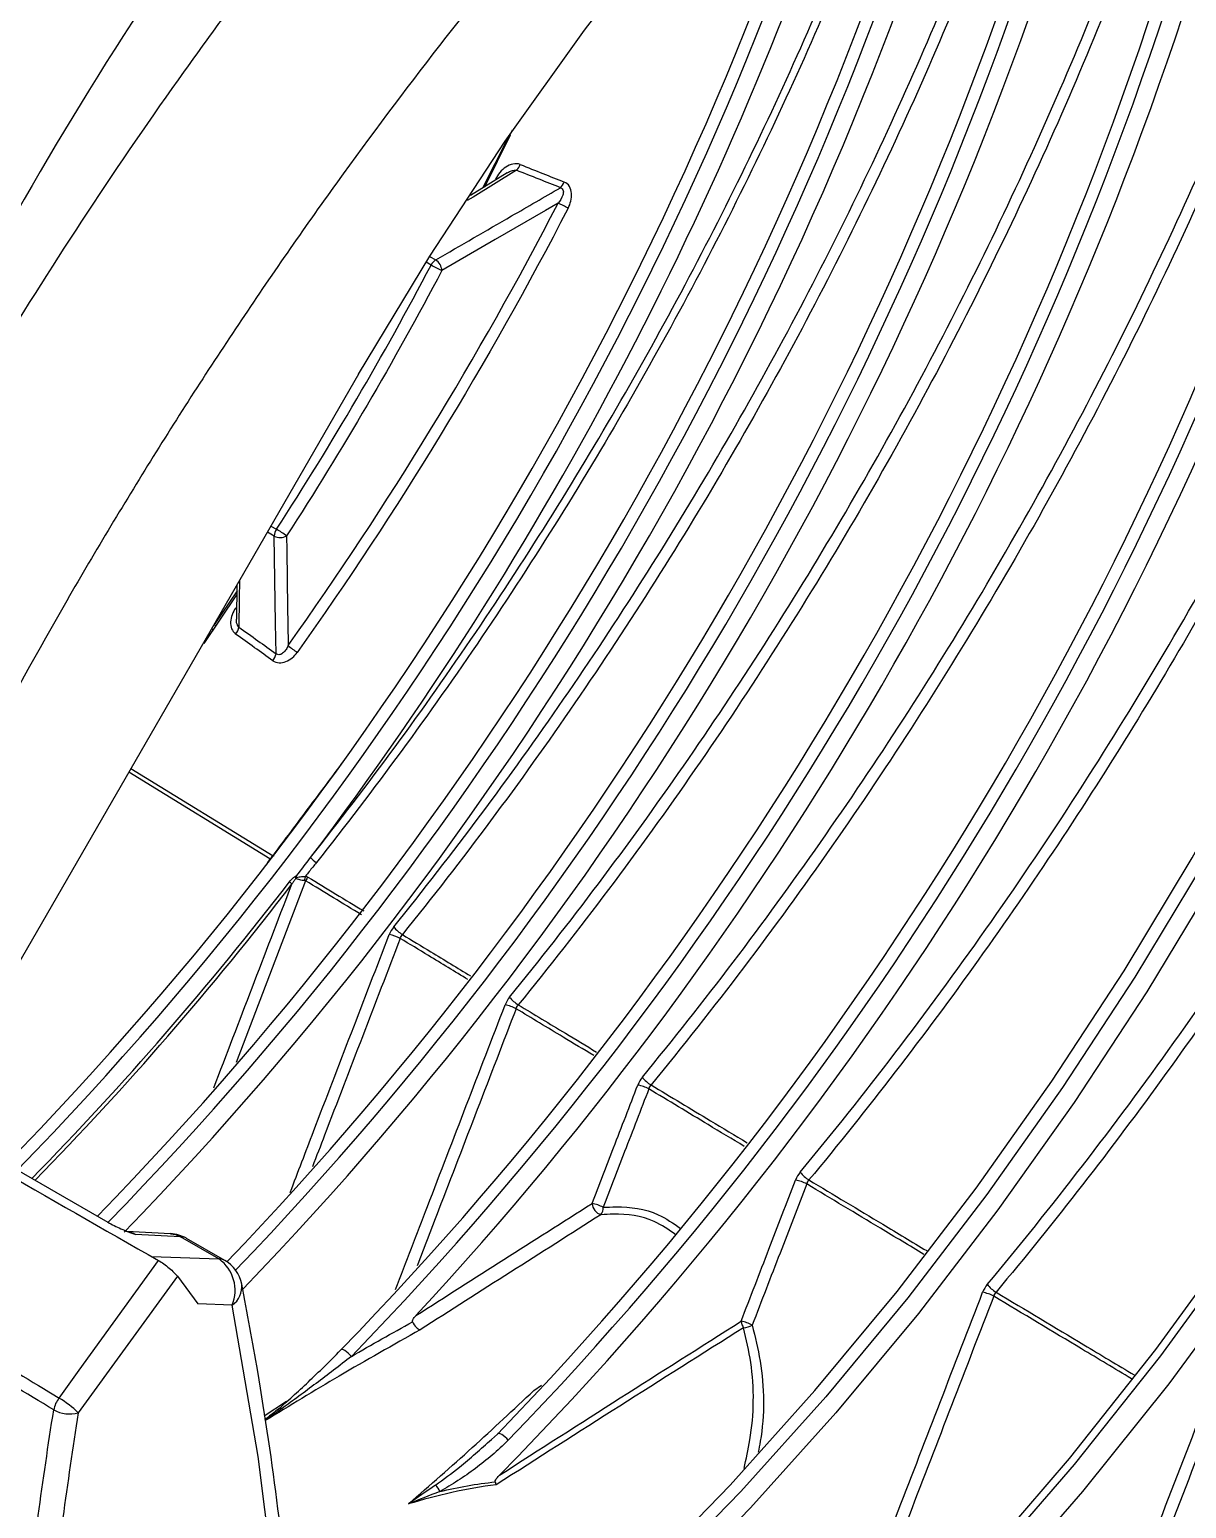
# Model space of a CAD drawing. Extents: x 9.3 to 87.2, y 0.6 to 68.8.
# Drawn here: x 15.774 to 17.757, y 50.38 to 52.916 of the extents above; entities that cross this region are included whole.
import ezdxf

# ---------------------------------------------------------------- set-up
doc = ezdxf.new("R2010")
doc.units = 0
doc.header["$MEASUREMENT"] = 0
doc.layers.add('OBJECT', color=7, linetype='CONTINUOUS')

msp = doc.modelspace()

# ---------------------------------------------------------------- linework, layer by layer
at = {"layer": 'OBJECT'}
for p, q in [((16.5539, 52.6462), (16.6017, 52.7436)), ((16.554, 52.6463), (16.5979, 52.735)), ((16.5922, 52.7272), (16.5503, 52.644)), ((16.5722, 52.6591), (16.5737, 52.6583)), ((16.4621, 52.512), (16.4534, 52.5171)), ((16.4594, 52.5267), (16.4699, 52.5207)), ((16.3378, 52.325), (15.6043, 51.0545)), ((16.1933, 52.0474), (16.1815, 52.0542)), ((16.1874, 52.0645), (16.1971, 52.059)), ((16.0729, 51.8633), (16.1289, 51.9467)), ((16.1299, 51.9532), (16.0904, 51.8954)), ((16.1292, 51.9636), (16.1283, 51.9048)), ((16.1287, 51.9233), (16.1271, 51.9242)), ((16.0887, 51.8868), (16.0858, 51.8885)), ((16.0904, 51.8954), (16.0934, 51.8937)), ((16.1858, 51.4938), (15.9438, 51.6425)), ((15.9474, 51.6488), (16.1911, 51.4993)), ((16.247, 51.4564), (16.1277, 51.145)), ((15.4841, 51.1158), (15.9082, 50.871)), ((16.0154, 50.8514), (15.9403, 50.8549)), ((16.0325, 50.8462), (15.9555, 50.8498)), ((16.0985, 50.8081), (16.0325, 50.8462)), ((16.1086, 50.8053), (16.0426, 50.8434)), ((15.9826, 50.8124), (16.0985, 50.8081)), ((16.0272, 50.7783), (15.8572, 50.5444)), ((16.0272, 50.7783), (16.0624, 50.731)), ((16.1211, 50.7289), (16.0624, 50.731)), ((16.6381, 50.5827), (16.6513, 50.5915)), ((16.2144, 50.5638), (16.1762, 50.5383)), ((16.177, 50.5327), (16.1935, 50.5452)), ((16.5654, 50.4988), (16.5757, 50.5078))]:
    msp.add_line(p, q, dxfattribs=at)
at = {"layer": 'OBJECT', "flags": 128}
for points in [[(16.3378, 52.325), (16.4597, 52.5273), (16.5889, 52.7242), (16.7247, 52.9149), (16.8665, 53.0987), (17.0138, 53.2746), (17.166, 53.4421), (17.3223, 53.6003), (17.4822, 53.7485), (17.6448, 53.8863), (17.8096, 54.0128), (17.9759, 54.1277), (17.9956, 54.1405)], [(16.2466, 49.78), (16.3598, 49.8623), (16.5174, 49.9871), (16.6728, 50.122), (16.8255, 50.2666), (16.9747, 50.4202), (17.12, 50.5823), (17.2607, 50.7523), (17.3962, 50.9293), (17.5261, 51.1128), (17.6498, 51.302), (17.7667, 51.496), (17.8765, 51.6943), (17.9787, 51.8959), (18.0729, 52.1), (18.1587, 52.3059), (18.2357, 52.5127), (18.3037, 52.7196)], [(18.3221, 52.709), (18.2541, 52.5021), (18.1771, 52.2953), (18.0913, 52.0894), (17.9971, 51.8853), (17.8949, 51.6837), (17.7851, 51.4854), (17.6681, 51.2913), (17.5445, 51.1022), (17.4146, 50.9187), (17.2791, 50.7417), (17.1384, 50.5717), (16.9931, 50.4096), (16.8439, 50.256), (16.6912, 50.1114), (16.5358, 49.9765), (16.3782, 49.8517), (16.2474, 49.7572)], [(18.349, 52.6898), (18.2801, 52.4819), (18.2021, 52.2742), (18.1155, 52.0674), (18.0204, 51.8624), (17.9173, 51.66), (17.8067, 51.461), (17.6889, 51.2662), (17.5644, 51.0764), (17.4337, 50.8923), (17.2973, 50.7146), (17.1558, 50.5441), (17.0097, 50.3815), (16.8597, 50.2273), (16.7063, 50.0822), (16.5501, 49.9468), (16.3917, 49.8216), (16.2487, 49.7186)], [(16.6084, 52.6744), (16.5339, 52.6285), (16.524, 52.6224)], [(16.5926, 52.6701), (16.5565, 52.6478), (16.5295, 52.6312)], [(16.6798, 52.6179), (16.6583, 52.6055), (16.5721, 52.5556), (16.4805, 52.5025)], [(16.1963, 51.8456), (16.1955, 51.8982), (16.1933, 52.0474)], [(16.2143, 52.0475), (16.2147, 52.0228), (16.2162, 51.924), (16.2166, 51.8983), (16.2171, 51.8598)], [(16.1338, 51.9716), (16.1333, 51.9397), (16.1326, 51.8913)], [(16.1858, 51.4938), (16.1867, 51.4929), (16.1871, 51.4924)], [(16.1911, 51.4993), (16.1918, 51.4989), (16.192, 51.4988)], [(17.9878, 51.0362), (17.8534, 50.8356), (17.712, 50.6419), (17.5644, 50.4558), (17.4113, 50.2784), (17.2532, 50.1103), (17.091, 49.9524), (16.9254, 49.8054), (16.7572, 49.6699), (16.5871, 49.5466), (16.4159, 49.4361)], [(16.4975, 49.5006), (16.5766, 49.5533), (16.7472, 49.677), (16.9159, 49.8129), (17.0819, 49.9605), (17.2445, 50.119), (17.4029, 50.2877), (17.5564, 50.4659), (17.7043, 50.6526), (17.8459, 50.8471), (17.9805, 51.0484)], [(18.0032, 50.9857), (17.8682, 50.7864), (17.7265, 50.594), (17.5787, 50.4093), (17.4254, 50.233), (17.2674, 50.0661), (17.1054, 49.9092), (16.94, 49.7631), (16.7721, 49.6284), (16.6024, 49.5057), (16.4316, 49.3956)], [(16.0154, 50.8514), (16.024, 50.8499), (16.0325, 50.8462)], [(15.8243, 50.5696), (15.859, 50.6177), (15.9948, 50.8054)], [(16.1211, 48.1371), (16.1657, 48.4482), (16.1993, 48.7549), (16.2217, 49.0566), (16.2329, 49.3527), (16.2329, 49.6426), (16.2217, 49.9257), (16.1993, 50.2015), (16.1657, 50.4694), (16.1211, 50.7289)], [(16.3254, 50.641), (16.3229, 50.6439), (16.3201, 50.6466), (16.3172, 50.6491), (16.3143, 50.651), (16.3117, 50.6522), (16.3095, 50.6528), (16.3079, 50.6526), (16.307, 50.6516)], [(16.5941, 50.4972), (16.5916, 50.5001), (16.5888, 50.5028), (16.5858, 50.5052), (16.583, 50.5071), (16.5804, 50.5084), (16.5782, 50.5089), (16.5766, 50.5087), (16.5757, 50.5078)]]:
    msp.add_lwpolyline(points, dxfattribs=at)
at = {"layer": 'OBJECT'}
for centre, radius, start, end in [((11.4323, 55.1586), 6.0035, 315.71857, 342.73484), ((11.4519, 55.1471), 6.0021, 315.77277, 342.73903), ((11.3816, 55.1833), 6.1114, 322.89113, 342.51371), ((11.5871, 55.0692), 6.0044, 315.77812, 342.73369), ((11.6076, 55.0573), 6.0019, 315.76491, 342.73919), ((11.589, 55.068), 6.0543, 315.89179, 342.59661), ((21.2219, 49.5065), 6.2854, 143.77257, 159.72935), ((11.7722, 54.9617), 6.0107, 316.22274, 342.72533), ((11.7931, 54.9497), 6.0079, 316.16754, 342.73096), ((11.7774, 54.959), 6.057, 316.07308, 342.59288), ((11.9903, 54.8363), 6.0121, 315.8893, 342.71748), ((12.0087, 54.8257), 6.0121, 315.8893, 342.71748), ((11.9726, 54.845), 6.0838, 317.19538, 342.54767), ((12.2504, 54.6861), 6.0139, 315.99072, 342.71491), ((12.2687, 54.6755), 6.0139, 315.99072, 342.71491), ((12.2648, 54.6785), 6.0499, 315.49189, 342.6007), ((16.5911, 52.6928), 0.0252, 313.3552, 340.3862), ((16.6665, 52.6628), 0.0251, 313.1615, 340.2461), ((16.6049, 52.447), 0.1866, 60.491, 66.3389), ((16.4819, 52.502), 0.0222, 122.8575, 153.2749), ((16.5742, 52.7068), 0.2247, 240.076, 245.3598), ((16.4568, 52.5009), 0.0238, 4.0609, 56.5399), ((16.2154, 52.0466), 0.0222, 145.9112, 177.7821), ((16.1145, 51.9157), 0.1654, 52.8581, 60.0408), ((16.2037, 52.0684), 0.0235, 243.6747, 297.0416), ((16.1084, 51.8953), 0.0245, 319.5314, 350.6025), ((16.1721, 51.8495), 0.0245, 319.4993, 350.7824), ((16.2793, 51.9262), 0.091, 226.8987, 239.2039), ((11.4946, 55.0927), 5.9666, 322.5521, 322.93041), ((16.2862, 51.5221), 0.0403, 220.0321, 238.7987), ((11.7672, 54.8747), 5.6141, 315.5936, 322.4697), ((11.7617, 54.8779), 5.6263, 315.6251, 322.4694), ((16.1929, 51.4249), 0.0398, 39.9237, 48.3643), ((16.2792, 51.4521), 0.0347, 159.3755, 172.0636), ((16.2735, 51.4447), 0.0289, 141.374, 156.2634), ((16.3795, 51.3023), 0.0628, 61.7536, 80.0152), ((16.4427, 51.4134), 0.0575, 218.9718, 238.7739), ((16.578, 51.1817), 0.0629, 61.7057, 79.9732), ((16.6407, 51.2919), 0.0563, 218.476, 238.7891), ((16.8676, 51.1535), 0.0551, 217.9818, 238.8128), ((16.8053, 51.0441), 0.0631, 61.6486, 79.9322), ((17.0758, 50.881), 0.0632, 61.5788, 79.8844), ((17.1377, 50.9897), 0.054, 217.4857, 238.8537), ((16.7602, 50.905), 0.0223, 184.815, 251.2567), ((16.727, 50.8409), 0.0633, 61.7241, 79.9558), ((16.7397, 50.895), 0.0173, 320.3803, 5.4251), ((16.0126, 50.7915), 0.06, 60.0027, 87.3671), ((16.032, 50.8248), 0.0215, 60.4046, 88.6162), ((16.0596, 50.7542), 0.0665, 337.5875, 54.1241), ((16.098, 50.7867), 0.0215, 60.4046, 88.6162), ((16.0786, 50.7534), 0.06, 11.1288, 60.0027), ((16.0993, 50.7606), 0.0385, 304.4832, 6.5008), ((17.4577, 50.7964), 0.0529, 217.0138, 238.9097), ((17.3962, 50.6885), 0.0634, 61.5034, 79.8307), ((17.0168, 50.7038), 0.0235, 186.355, 215.6731), ((16.9823, 50.6387), 0.0635, 61.6706, 79.9119), ((16.9888, 50.7456), 0.0562, 279.1032, 294.8528), ((15.8632, 50.5401), 0.0489, 142.8691, 169.101), ((15.7422, 50.4283), 0.1634, 45.2581, 59.869), ((15.8424, 50.5991), 0.0567, 241.3148, 285.1427), ((16.2037, 50.5446), 0.00709, 70.1051, 127.925), ((16.4482, 50.3981), 0.031, 21.3591, 46.0468)]:
    msp.add_arc(centre, radius, start, end, dxfattribs=at)
msp.add_ellipse((15.966, 50.7936), major_axis=(-0.0348, 0.0592), ratio=0.454263, start_param=5.610554, end_param=5.974824, dxfattribs=at)
for points, knots in [([(15.9119, 54.446), (15.8392, 54.3734), (15.7678, 54.2981), (15.6279, 54.1423), (15.5593, 54.0616), (15.425, 53.8953), (15.3597, 53.81), (15.2645, 53.679), (15.2333, 53.6349), (15.1717, 53.5455), (15.1413, 53.5002), (15.0519, 53.3632), (14.9945, 53.2705), (14.9119, 53.1292), (14.8849, 53.0818), (14.8321, 52.9862), (14.8062, 52.938), (14.7306, 52.7927), (14.6828, 52.6952), (14.6151, 52.5477), (14.5932, 52.4984), (14.5613, 52.4241), (14.5508, 52.3993), (14.5303, 52.3496), (14.5201, 52.3247), (14.51, 52.2998)], [0, 0, 0, 0, 0.125, 0.125, 0.25, 0.25, 0.375, 0.375, 0.4375, 0.4375, 0.5, 0.5, 0.625, 0.625, 0.6875, 0.6875, 0.75, 0.75, 0.875, 0.875, 0.9375, 0.9375, 0.96875, 0.96875, 1, 1, 1, 1]), ([(16.0079, 53.4971), (15.9473, 53.4242), (15.8879, 53.3497), (15.7715, 53.1977), (15.7145, 53.1201), (15.603, 52.9625), (15.5484, 52.8823), (15.4418, 52.7197), (15.3898, 52.6375), (15.2885, 52.4712), (15.2392, 52.3872), (15.1431, 52.2173), (15.0964, 52.1314), (14.9612, 51.8726), (14.8772, 51.698), (14.7997, 51.5213)], [0, 0, 0, 0, 0.125, 0.125, 0.25, 0.25, 0.375, 0.375, 0.5, 0.5, 0.625, 0.625, 0.75, 0.75, 1, 1, 1, 1]), ([(14.9074, 51.4523), (14.9465, 51.5408), (14.9873, 51.6288), (15.0723, 51.8041), (15.1164, 51.891), (15.2079, 52.0635), (15.2552, 52.1491), (15.3529, 52.3188), (15.4034, 52.4029), (15.5588, 52.652), (15.6682, 52.8141), (15.8393, 53.0493), (15.8976, 53.1265), (16.0163, 53.2778), (16.0767, 53.352), (16.1382, 53.4246)], [0, 0, 0, 0, 0.125, 0.125, 0.25, 0.25, 0.375, 0.375, 0.5, 0.5, 0.75, 0.75, 0.875, 0.875, 1, 1, 1, 1]), ([(16.3814, 53.2894), (16.3203, 53.2158), (16.2603, 53.1406), (16.1426, 52.9872), (16.0849, 52.9091), (15.9155, 52.6705), (15.8076, 52.5061), (15.6037, 52.169), (15.5076, 51.9964), (15.3285, 51.6453), (15.2455, 51.467), (15.1697, 51.2871)], [0, 0, 0, 0, 0.125, 0.125, 0.25, 0.25, 0.5, 0.5, 0.75, 0.75, 1, 1, 1, 1]), ([(16.2554, 51.4961), (16.3047, 51.5582), (16.353, 51.6216), (16.4475, 51.7503), (16.4936, 51.8158), (16.5837, 51.9488), (16.6278, 52.0165), (16.7134, 52.1537), (16.7963, 52.2922), (16.8741, 52.4336), (16.9492, 52.5765), (16.9855, 52.6487), (17.0895, 52.8659), (17.1529, 53.0121), (17.2103, 53.1596)], [0, 0, 0, 0, 0.125, 0.125, 0.25, 0.25, 0.375, 0.375, 0.5, 0.625, 0.625, 0.75, 0.75, 1, 1, 1, 1]), ([(17.2222, 53.1556), (17.1647, 53.0077), (17.1012, 52.8612), (16.9969, 52.6433), (16.9606, 52.5709), (16.8853, 52.4277), (16.8074, 52.2859), (16.7243, 52.1469), (16.6385, 52.0094), (16.5944, 51.9415), (16.5041, 51.8081), (16.4579, 51.7425), (16.3632, 51.6134), (16.3148, 51.5499), (16.2654, 51.4876)], [0, 0, 0, 0, 0.25, 0.25, 0.375, 0.375, 0.5, 0.625, 0.625, 0.75, 0.75, 0.875, 0.875, 1, 1, 1, 1]), ([(16.6706, 53.1285), (16.5463, 52.9809), (16.4265, 52.8274), (16.2535, 52.5884), (16.1971, 52.5075), (16.087, 52.3434), (16.0333, 52.2603), (15.9548, 52.1338), (15.929, 52.0913), (15.8781, 52.0062), (15.8531, 51.9634), (15.7793, 51.8346), (15.7317, 51.748), (15.5936, 51.4863), (15.5079, 51.3092), (15.4288, 51.1293)], [0, 0, 0, 0, 0.25, 0.25, 0.375, 0.375, 0.5, 0.5, 0.5625, 0.5625, 0.625, 0.625, 0.75, 0.75, 1, 1, 1, 1]), ([(16.3979, 51.3772), (16.4485, 51.4399), (16.4981, 51.5037), (16.5953, 51.634), (16.6429, 51.7004), (16.7819, 51.9023), (16.8698, 52.0407), (16.9944, 52.2541), (17.0346, 52.3259), (17.112, 52.4705), (17.1493, 52.5435), (17.221, 52.6904), (17.2555, 52.7646), (17.3213, 52.9134), (17.3527, 52.9881), (17.3824, 53.0631)], [0, 0, 0, 0, 0.125, 0.125, 0.25, 0.25, 0.5, 0.5, 0.625, 0.625, 0.75, 0.75, 0.875, 0.875, 1, 1, 1, 1]), ([(17.4094, 53.08), (17.3795, 53.0038), (17.348, 52.9278), (17.2818, 52.7763), (17.247, 52.7008), (17.1384, 52.4763), (17.0601, 52.3291), (16.8918, 52.0393), (16.8027, 51.8984), (16.6616, 51.693), (16.6133, 51.6254), (16.5146, 51.4929), (16.4642, 51.4279), (16.4128, 51.3642)], [0, 0, 0, 0, 0.125, 0.125, 0.25, 0.25, 0.5, 0.5, 0.75, 0.75, 0.875, 0.875, 1, 1, 1, 1]), ([(17.6332, 52.988), (17.6025, 52.9104), (17.5701, 52.833), (17.502, 52.6788), (17.4662, 52.602), (17.3547, 52.3736), (17.2744, 52.2238), (17.1018, 51.9292), (17.0105, 51.786), (16.8661, 51.5774), (16.8166, 51.5088), (16.7156, 51.3743), (16.6641, 51.3084), (16.6115, 51.2438)], [0, 0, 0, 0, 0.125, 0.125, 0.25, 0.25, 0.5, 0.5, 0.75, 0.75, 0.875, 0.875, 1, 1, 1, 1]), ([(16.5966, 51.2569), (16.6483, 51.3204), (16.6991, 51.3852), (16.7985, 51.5174), (16.8472, 51.5848), (16.9895, 51.7897), (17.0795, 51.9303), (17.2073, 52.1472), (17.2484, 52.2202), (17.3279, 52.3673), (17.3661, 52.4414), (17.4398, 52.5909), (17.4752, 52.6664), (17.5429, 52.8179), (17.5751, 52.8939), (17.6057, 52.9702)], [0, 0, 0, 0, 0.125, 0.125, 0.25, 0.25, 0.5, 0.5, 0.625, 0.625, 0.75, 0.75, 0.875, 0.875, 1, 1, 1, 1]), ([(16.8241, 51.1196), (16.8771, 51.1841), (16.929, 51.2499), (17.0308, 51.3841), (17.0807, 51.4526), (17.2265, 51.6609), (17.3189, 51.8038), (17.45, 52.0244), (17.4922, 52.0986), (17.5738, 52.2483), (17.6131, 52.3238), (17.6889, 52.4759), (17.7253, 52.5528), (17.7949, 52.707), (17.8281, 52.7844), (17.8597, 52.8622)], [0, 0, 0, 0, 0.125, 0.125, 0.25, 0.25, 0.5, 0.5, 0.625, 0.625, 0.75, 0.75, 0.875, 0.875, 1, 1, 1, 1]), ([(17.8879, 52.8812), (17.8562, 52.802), (17.8228, 52.7232), (17.7527, 52.5661), (17.7159, 52.4878), (17.6012, 52.2552), (17.5187, 52.1027), (17.3416, 51.803), (17.2479, 51.6574), (17.0998, 51.4453), (17.0491, 51.3756), (16.9457, 51.2389), (16.8929, 51.172), (16.839, 51.1064)], [0, 0, 0, 0, 0.125, 0.125, 0.25, 0.25, 0.5, 0.5, 0.75, 0.75, 0.875, 0.875, 1, 1, 1, 1]), ([(17.0948, 50.9568), (17.15, 51.0235), (17.2041, 51.0915), (17.3102, 51.2304), (17.3622, 51.3013), (17.5142, 51.517), (17.6104, 51.6653), (17.7924, 51.9704), (17.8773, 52.1257), (17.9954, 52.3627), (18.0333, 52.4425), (18.1056, 52.6026), (18.14, 52.683), (18.1728, 52.7638)], [0, 0, 0, 0, 0.125, 0.125, 0.25, 0.25, 0.5, 0.5, 0.75, 0.75, 0.875, 0.875, 1, 1, 1, 1]), ([(16.6148, 52.6843), (16.6109, 52.6859), (16.6065, 52.686), (16.598, 52.6842), (16.5939, 52.6823), (16.5865, 52.6773), (16.5831, 52.6742), (16.577, 52.6672), (16.5744, 52.6633), (16.5722, 52.6591)], [0, 0, 0, 0, 0.25, 0.25, 0.5, 0.5, 0.75, 0.75, 1, 1, 1, 1]), ([(16.6148, 52.6843), (16.6277, 52.6792), (16.6407, 52.674), (16.6536, 52.6689), (16.6658, 52.6641), (16.678, 52.6592), (16.6901, 52.6543)], [0, 0, 0, 0, 0.001197094, 0.001197094, 0.001197094, 0.002328746, 0.002328746, 0.002328746, 0.002328746]), ([(16.5927, 52.6698), (16.5934, 52.6704), (16.5961, 52.6724), (16.601, 52.6742), (16.6057, 52.675), (16.6079, 52.6745), (16.6084, 52.6744)], [0, 0, 0, 0, 0.159513, 0.592479, 0.899914, 1, 1, 1, 1]), ([(16.6837, 52.6445), (16.6715, 52.6494), (16.6593, 52.6542), (16.6471, 52.6591), (16.6342, 52.6642), (16.6213, 52.6693), (16.6084, 52.6744)], [0, 0, 0, 0, 0.001131224, 0.001131224, 0.001131224, 0.002327866, 0.002327866, 0.002327866, 0.002327866]), ([(16.4699, 52.5207), (16.5133, 52.5458), (16.5566, 52.5709), (16.6, 52.5961), (16.6279, 52.6122), (16.6558, 52.6284), (16.6837, 52.6445)], [0, 0, 0, 0, 0.004602182, 0.004602182, 0.004602182, 0.007561345, 0.007561345, 0.007561345, 0.007561345]), ([(16.6837, 52.6445), (16.685, 52.6442), (16.6861, 52.6435), (16.6878, 52.6417), (16.6883, 52.6405), (16.6891, 52.6369), (16.6886, 52.6343), (16.6862, 52.6268), (16.6833, 52.6222), (16.6798, 52.6179)], [0, 0, 0, 0, 0.125, 0.125, 0.25, 0.25, 0.5, 0.5, 1, 1, 1, 1]), ([(16.6969, 52.6094), (16.6989, 52.6133), (16.7005, 52.6175), (16.7026, 52.626), (16.703, 52.6304), (16.7024, 52.639), (16.7012, 52.6433), (16.6969, 52.6502), (16.6938, 52.6529), (16.6901, 52.6543)], [0, 0, 0, 0, 0.25, 0.25, 0.5, 0.5, 0.75, 0.75, 1, 1, 1, 1]), ([(18.114, 52.575), (18.0498, 52.429), (17.9801, 52.2842), (17.8677, 52.0702), (17.8291, 51.9995), (17.7493, 51.8594), (17.7081, 51.7899), (17.5814, 51.5841), (17.4928, 51.4505), (17.3534, 51.2556), (17.3059, 51.1915), (17.2091, 51.0658), (17.1599, 51.004), (17.1097, 50.9435)], [0, 0, 0, 0, 0.25, 0.25, 0.375, 0.375, 0.5, 0.5, 0.75, 0.75, 0.875, 0.875, 1, 1, 1, 1]), ([(17.4154, 50.7645), (17.4708, 50.8309), (17.5252, 50.8987), (17.6319, 51.037), (17.6842, 51.1075), (17.8373, 51.3222), (17.9345, 51.4698), (18.1189, 51.7736), (18.2051, 51.9282), (18.3257, 52.1644), (18.3645, 52.244), (18.4387, 52.4037), (18.4741, 52.4839), (18.5079, 52.5646)], [0, 0, 0, 0, 0.125, 0.125, 0.25, 0.25, 0.5, 0.5, 0.75, 0.75, 0.875, 0.875, 1, 1, 1, 1]), ([(18.4457, 52.3733), (18.3798, 52.2278), (18.3085, 52.0838), (18.1943, 51.8709), (18.155, 51.8006), (18.0741, 51.6613), (18.0324, 51.5922), (17.9044, 51.3878), (17.815, 51.255), (17.6749, 51.0614), (17.6271, 50.9977), (17.53, 50.8727), (17.4806, 50.8113), (17.4303, 50.7511)], [0, 0, 0, 0, 0.25, 0.25, 0.375, 0.375, 0.5, 0.5, 0.75, 0.75, 0.875, 0.875, 1, 1, 1, 1]), ([(16.1271, 51.9242), (16.1246, 51.9205), (16.1225, 51.9167), (16.1195, 51.9085), (16.1186, 51.9044), (16.1182, 51.8962), (16.1187, 51.8921), (16.1216, 51.8849), (16.1239, 51.8817), (16.127, 51.8794)], [0, 0, 0, 0, 0.25, 0.25, 0.5, 0.5, 0.75, 0.75, 1, 1, 1, 1]), ([(16.1326, 51.8913), (16.1317, 51.8922), (16.1307, 51.8934), (16.1293, 51.8964), (16.1283, 51.8998), (16.1284, 51.9032), (16.1284, 51.9048)], [0, 0, 0, 0, 0.2801047, 0.3260747, 0.6891275, 1, 1, 1, 1]), ([(16.1907, 51.8336), (16.1803, 51.8411), (16.1699, 51.8485), (16.1596, 51.856), (16.1487, 51.8638), (16.1379, 51.8716), (16.127, 51.8794)], [0, 0, 0, 0, 0.001128349, 0.001128349, 0.001128349, 0.002306151, 0.002306151, 0.002306151, 0.002306151]), ([(16.1326, 51.8913), (16.1434, 51.8835), (16.1542, 51.8757), (16.1651, 51.8679), (16.1755, 51.8605), (16.1859, 51.853), (16.1963, 51.8456)], [0, 0, 0, 0, 0.001177277, 0.001177277, 0.001177277, 0.002305129, 0.002305129, 0.002305129, 0.002305129]), ([(16.1907, 51.8336), (16.1937, 51.8315), (16.1975, 51.8302), (16.2053, 51.8298), (16.2094, 51.8306), (16.2172, 51.8337), (16.2209, 51.836), (16.2274, 51.8414), (16.2303, 51.8446), (16.2327, 51.848)], [0, 0, 0, 0, 0.25, 0.25, 0.5, 0.5, 0.75, 0.75, 1, 1, 1, 1]), ([(16.2171, 51.8598), (16.2161, 51.8574), (16.2149, 51.8552), (16.2122, 51.8511), (16.2106, 51.8491), (16.207, 51.8459), (16.205, 51.8446), (16.2004, 51.8435), (16.198, 51.8441), (16.1963, 51.8456)], [0, 0, 0, 0, 0.25, 0.25, 0.5, 0.5, 0.75, 0.75, 1, 1, 1, 1]), ([(16.1911, 51.4993), (16.2112, 51.5264), (16.2316, 51.5535), (16.2723, 51.6079), (16.2927, 51.6352), (16.3131, 51.6626)], [0, 0, 0, 0, 0.5, 0.5, 1, 1, 1, 1]), ([(16.2654, 51.4876), (16.2613, 51.4825), (16.2572, 51.4774), (16.2531, 51.4723), (16.251, 51.4696), (16.2489, 51.467), (16.2468, 51.4643)], [0, 0, 0, 0, 0.0005080065, 0.0005080065, 0.0005080065, 0.0007723451, 0.0007723451, 0.0007723451, 0.0007723451]), ([(16.0896, 51.1013), (16.1334, 51.2158), (16.1779, 51.3323), (16.2227, 51.4486), (16.2235, 51.4505)], [0, 0, 0, 0, 0.983911, 1, 1, 1, 1]), ([(16.2194, 51.4547), (16.2211, 51.4568), (16.2228, 51.4589), (16.2268, 51.4626), (16.229, 51.4642), (16.2315, 51.4648)], [0, 0, 0, 0, 0.5, 0.5, 1, 1, 1, 1]), ([(16.2298, 51.4597), (16.2285, 51.4583), (16.2274, 51.4568), (16.2254, 51.4537), (16.2244, 51.4521), (16.2235, 51.4505)], [0, 0, 0, 0, 0.5, 0.5, 1, 1, 1, 1]), ([(16.2315, 51.4648), (16.2312, 51.4643), (16.2309, 51.4639), (16.2306, 51.4634), (16.2303, 51.463), (16.2301, 51.4625), (16.2299, 51.4619), (16.2298, 51.4618), (16.2298, 51.4616), (16.2298, 51.4614)], [0, 0, 0, 0, 0.00004166733, 0.00004166733, 0.00004166733, 0.00008372682, 0.00008372682, 0.00008372682, 0.00009795761, 0.00009795761, 0.00009795761, 0.00009795761]), ([(16.2298, 51.4614), (16.231, 51.462), (16.2323, 51.4623), (16.235, 51.4629), (16.2364, 51.4631), (16.2408, 51.4636), (16.2438, 51.4638), (16.2468, 51.4643)], [0, 0, 0, 0, 0.25, 0.25, 0.5, 0.5, 1, 1, 1, 1]), ([(16.2298, 51.4614), (16.2298, 51.4609), (16.2298, 51.4604), (16.2298, 51.4599), (16.2298, 51.4598), (16.2298, 51.4597), (16.2298, 51.4597)], [0, 0, 0, 0, 0.000042325, 0.000042325, 0.000042325, 0.00004684774, 0.00004684774, 0.00004684774, 0.00004684774]), ([(16.2449, 51.4569), (16.2424, 51.4568), (16.2397, 51.4572), (16.2357, 51.4582), (16.2345, 51.4586), (16.2321, 51.4593), (16.2309, 51.4597), (16.2298, 51.4597)], [0, 0, 0, 0, 0.5, 0.5, 0.75, 0.75, 1, 1, 1, 1]), ([(16.247, 51.4564), (16.2467, 51.4566), (16.2463, 51.4568), (16.2459, 51.4569), (16.2455, 51.4569), (16.2452, 51.4569), (16.2449, 51.4569)], [0, 0, 0, 0, 0.00003740346, 0.00003740346, 0.00003740346, 0.000065309, 0.000065309, 0.000065309, 0.000065309]), ([(16.2206, 50.9222), (16.2339, 50.9571), (16.2903, 51.1045), (16.347, 51.2517), (16.3903, 51.3641)], [0, 0, 0, 0, 0.236302, 1, 1, 1, 1]), ([(16.4128, 51.3642), (16.429, 51.3544), (16.4681, 51.3307), (16.507, 51.3071), (16.5298, 51.2933)], [0, 0, 0, 0, 0.415656, 1, 1, 1, 1]), ([(16.4092, 51.3576), (16.3659, 51.2452), (16.3156, 51.1147), (16.2656, 50.9841), (16.2587, 50.966)], [0, 0, 0, 0, 0.861669, 1, 1, 1, 1]), ([(16.5252, 51.2871), (16.5027, 51.3008), (16.464, 51.3242), (16.4253, 51.3478), (16.4092, 51.3576)], [0, 0, 0, 0, 0.583447, 1, 1, 1, 1]), ([(16.4012, 50.7555), (16.4195, 50.803), (16.4818, 50.9659), (16.5445, 51.1285), (16.5889, 51.2436)], [0, 0, 0, 0, 0.29216, 1, 1, 1, 1]), ([(16.6078, 51.2371), (16.5634, 51.122), (16.5068, 50.9751), (16.4505, 50.8281), (16.4383, 50.7963)], [0, 0, 0, 0, 0.783857, 1, 1, 1, 1]), ([(16.7407, 51.1567), (16.7232, 51.1673), (16.6789, 51.194), (16.6346, 51.2209), (16.6078, 51.2371)], [0, 0, 0, 0, 0.395434, 1, 1, 1, 1]), ([(16.6115, 51.2438), (16.6384, 51.2275), (16.6831, 51.2005), (16.7277, 51.1736), (16.7455, 51.1628)], [0, 0, 0, 0, 0.601837, 1, 1, 1, 1]), ([(16.738, 50.9032), (16.7503, 50.935), (16.7625, 50.9668), (16.7748, 50.9986), (16.7886, 51.0345), (16.8025, 51.0704), (16.8163, 51.1062)], [0.000694391, 0.000694391, 0.000694391, 0.000694391, 0.003343066, 0.003343066, 0.003343066, 0.006327886, 0.006327886, 0.006327886, 0.006327886]), ([(16.8353, 51.0996), (16.8214, 51.0638), (16.8076, 51.0279), (16.7937, 50.9921), (16.7815, 50.9602), (16.7692, 50.9284), (16.7569, 50.8966)], [0, 0, 0, 0, 0.002984581, 0.002984581, 0.002984581, 0.005633052, 0.005633052, 0.005633052, 0.005633052]), ([(16.9987, 51.0011), (16.9781, 51.0135), (16.9237, 51.0463), (16.8691, 51.0792), (16.8353, 51.0996)], [0, 0, 0, 0, 0.378887, 1, 1, 1, 1]), ([(16.839, 51.1064), (16.873, 51.0859), (16.9279, 51.0529), (16.9827, 51.0199), (17.0036, 51.0073)], [0, 0, 0, 0, 0.618774, 1, 1, 1, 1]), ([(16.9934, 50.7012), (17.0093, 50.7424), (17.0252, 50.7836), (17.0411, 50.8248), (17.0564, 50.8643), (17.0716, 50.9038), (17.0869, 50.9433)], [0.000212887, 0.000212887, 0.000212887, 0.000212887, 0.003643965, 0.003643965, 0.003643965, 0.006930587, 0.006930587, 0.006930587, 0.006930587]), ([(17.1059, 50.9366), (17.0906, 50.8972), (17.0754, 50.8577), (17.0601, 50.8182), (17.0442, 50.777), (17.0283, 50.7358), (17.0124, 50.6945)], [0, 0, 0, 0, 0.003286359, 0.003286359, 0.003286359, 0.006717177, 0.006717177, 0.006717177, 0.006717177]), ([(17.3068, 50.816), (17.2819, 50.8309), (17.215, 50.8711), (17.148, 50.9113), (17.1059, 50.9366)], [0, 0, 0, 0, 0.372194, 1, 1, 1, 1]), ([(17.1097, 50.9435), (17.1519, 50.9182), (17.2192, 50.8777), (17.2864, 50.8374), (17.3115, 50.8223)], [0, 0, 0, 0, 0.626209, 1, 1, 1, 1]), ([(15.2571, 50.9124), (15.3517, 50.8555), (15.4463, 50.7986), (15.6353, 50.6843), (15.7298, 50.6271), (15.8243, 50.5696)], [0, 0, 0, 0, 0.5, 0.5, 1, 1, 1, 1]), ([(15.8152, 50.5494), (15.7206, 50.6065), (15.6259, 50.6635), (15.4364, 50.7772), (15.3417, 50.8339), (15.247, 50.8905)], [0, 0, 0, 0, 0.5, 0.5, 1, 1, 1, 1]), ([(16.8813, 50.8496), (16.8693, 50.858), (16.837, 50.8804), (16.791, 50.8859), (16.7602, 50.8843), (16.7531, 50.8839)], [0, 0, 0, 0, 0.314254, 0.84004, 1, 1, 1, 1]), ([(16.7569, 50.8966), (16.7644, 50.8969), (16.7962, 50.8984), (16.8437, 50.8924), (16.8772, 50.8691), (16.8897, 50.8604)], [0, 0, 0, 0, 0.159995, 0.686739, 1, 1, 1, 1]), ([(15.9082, 50.871), (15.9148, 50.8672), (15.9223, 50.8635), (15.9385, 50.8563), (15.947, 50.8529), (15.9555, 50.8498)], [0, 0, 0, 0, 0.5, 0.5, 1, 1, 1, 1]), ([(15.9948, 50.8054), (15.9976, 50.8038), (16.0007, 50.8018), (16.0069, 50.7974), (16.0101, 50.7949), (16.0191, 50.7874), (16.0243, 50.7822), (16.0272, 50.7783)], [0, 0, 0, 0, 0.25, 0.25, 0.5, 0.5, 1, 1, 1, 1]), ([(16.1379, 48.1521), (16.1455, 48.201), (16.1675, 48.3425), (16.1973, 48.5744), (16.2244, 48.8463), (16.2426, 49.1143), (16.252, 49.3779), (16.2525, 49.6368), (16.2442, 49.8904), (16.2271, 50.1386), (16.201, 50.3806), (16.1706, 50.5892), (16.1469, 50.7153), (16.1375, 50.7649)], [0, 0, 0, 0, 0.051722, 0.149961, 0.248213, 0.346473, 0.44474, 0.543015, 0.641295, 0.739579, 0.837863, 0.936144, 1, 1, 1, 1]), ([(17.1179, 49.9995), (17.1662, 50.1251), (17.2623, 50.3758), (17.3591, 50.626), (17.4074, 50.7509)], [0, 0, 0, 0, 0.501278, 1, 1, 1, 1]), ([(17.4264, 50.7442), (17.3782, 50.6194), (17.2867, 50.3827), (17.1957, 50.1456), (17.1527, 50.0336)], [0, 0, 0, 0, 0.527278, 1, 1, 1, 1]), ([(17.6624, 50.6028), (17.6339, 50.6198), (17.5554, 50.6669), (17.4766, 50.7141), (17.4264, 50.7442)], [0, 0, 0, 0, 0.362878, 1, 1, 1, 1]), ([(17.4303, 50.7511), (17.4806, 50.721), (17.5597, 50.6736), (17.6385, 50.6264), (17.6672, 50.6092)], [0, 0, 0, 0, 0.635721, 1, 1, 1, 1]), ([(16.4303, 50.7003), (16.4299, 50.7013), (16.4302, 50.7025), (16.431, 50.7045), (16.4315, 50.7054), (16.4333, 50.708), (16.4347, 50.7096), (16.4361, 50.7111)], [0, 0, 0, 0, 0.25, 0.25, 0.5, 0.5, 1, 1, 1, 1]), ([(16.4434, 50.6867), (16.3969, 50.6604), (16.3067, 50.6096), (16.2195, 50.5563), (16.1773, 50.5305)], [0, 0, 0, 0, 0.516338, 1, 1, 1, 1]), ([(16.4303, 50.7003), (16.4317, 50.697), (16.4339, 50.6936), (16.4387, 50.6886), (16.4413, 50.687), (16.4434, 50.6867)], [0, 0, 0, 0, 0.5, 0.5, 1, 1, 1, 1]), ([(16.9985, 50.4489), (17.0021, 50.4651), (17.0154, 50.5245), (17.0168, 50.6086), (17.0023, 50.6704), (16.9977, 50.6901)], [0, 0, 0, 0, 0.203911, 0.7471884, 1, 1, 1, 1]), ([(17.0124, 50.6945), (17.0174, 50.6742), (17.0331, 50.6104), (17.0341, 50.5341), (17.024, 50.483), (17.0228, 50.4768)], [0, 0, 0, 0, 0.290723, 0.913794, 1, 1, 1, 1]), ([(16.1984, 50.5491), (16.2071, 50.5566), (16.2158, 50.5644), (16.2336, 50.5806), (16.2426, 50.5889), (16.2607, 50.606), (16.2699, 50.6148), (16.2883, 50.6328), (16.2976, 50.6421), (16.307, 50.6516)], [0, 0, 0, 0, 0.25, 0.25, 0.5, 0.5, 0.75, 0.75, 1, 1, 1, 1]), ([(16.3254, 50.641), (16.305, 50.6251), (16.2849, 50.6098), (16.2452, 50.5799), (16.2255, 50.5653), (16.2062, 50.5513)], [0, 0, 0, 0, 0.5, 0.5, 1, 1, 1, 1]), ([(16.2062, 50.5513), (16.2006, 50.5473), (16.191, 50.5404), (16.1812, 50.534), (16.1772, 50.5314)], [0, 0, 0, 0, 0.587049, 1, 1, 1, 1]), ([(16.1993, 50.5503), (16.1972, 50.5484), (16.1919, 50.5437), (16.1862, 50.5396), (16.1827, 50.5371)], [0, 0, 0, 0, 0.4032439, 1, 1, 1, 1]), ([(17.5361, 49.9051), (17.5622, 49.9731), (17.6422, 50.1813), (17.7227, 50.3893), (17.777, 50.5294)], [0, 0, 0, 0, 0.326334, 1, 1, 1, 1]), ([(17.7961, 50.5226), (17.7419, 50.3826), (17.6669, 50.189), (17.5924, 49.9951), (17.5718, 49.9415)], [0, 0, 0, 0, 0.723557, 1, 1, 1, 1]), ([(16.4697, 50.4204), (16.4835, 50.4304), (16.5166, 50.4544), (16.5475, 50.4825), (16.5654, 50.4988)], [0, 0, 0, 0, 0.417819, 1, 1, 1, 1]), ([(16.5941, 50.4972), (16.5852, 50.4882), (16.5761, 50.4798), (16.5573, 50.4638), (16.5477, 50.4562), (16.5281, 50.4416), (16.5181, 50.4346), (16.4978, 50.4214), (16.4875, 50.4152), (16.477, 50.4094)], [0, 0, 0, 0, 0.25, 0.25, 0.5, 0.5, 0.75, 0.75, 1, 1, 1, 1]), ([(16.572, 50.4259), (16.5717, 50.4271), (16.5722, 50.4283), (16.5733, 50.4304), (16.574, 50.4314), (16.5761, 50.4341), (16.5777, 50.4358), (16.5793, 50.4374)], [0, 0, 0, 0, 0.25, 0.25, 0.5, 0.5, 1, 1, 1, 1]), ([(16.5736, 50.4209), (16.5481, 50.418), (16.5228, 50.4133), (16.4727, 50.402), (16.4478, 50.3954), (16.4232, 50.3881)], [0, 0, 0, 0, 0.5, 0.5, 1, 1, 1, 1])]:
    msp.add_open_spline(points, degree=3, knots=knots, dxfattribs=at)
for points in [[(16.2171, 51.8598), (16.3878, 52.0999), (16.5433, 52.3547), (16.6798, 52.6179)], [(16.6969, 52.6094), (16.5599, 52.345), (16.4039, 52.0891), (16.2327, 51.848)], [(16.1971, 52.059), (16.292, 52.2057), (16.3806, 52.3572), (16.4621, 52.512)], [(16.4805, 52.5025), (16.3986, 52.3471), (16.3096, 52.1949), (16.2143, 52.0475)], [(16.1808, 51.4844), (16.1822, 51.4877), (16.1838, 51.4909), (16.1858, 51.4938)], [(16.1858, 51.4938), (16.1875, 51.4956), (16.1896, 51.4972), (16.1911, 51.4993)], [(16.2468, 51.4643), (16.2483, 51.4641), (16.2497, 51.4635), (16.2509, 51.4628)], [(16.3426, 51.3981), (16.3107, 51.4175), (16.2789, 51.4369), (16.247, 51.4564)], [(16.2509, 51.4628), (16.2828, 51.4433), (16.3146, 51.4239), (16.3465, 51.4046)], [(16.3979, 51.3772), (16.3948, 51.3733), (16.3922, 51.3688), (16.3903, 51.3641)], [(16.4092, 51.3576), (16.41, 51.36), (16.4112, 51.3623), (16.4128, 51.3642)], [(16.5966, 51.2569), (16.5934, 51.253), (16.5908, 51.2484), (16.5889, 51.2436)], [(16.6078, 51.2371), (16.6086, 51.2395), (16.6099, 51.2418), (16.6115, 51.2438)], [(15.4288, 51.1293), (15.6175, 51.0213), (15.8062, 50.9133), (15.9948, 50.8054)], [(16.8241, 51.1196), (16.8209, 51.1156), (16.8182, 51.111), (16.8163, 51.1062)], [(16.8353, 51.0996), (16.8361, 51.1021), (16.8374, 51.1044), (16.839, 51.1064)], [(17.0948, 50.9568), (17.0915, 50.9528), (17.0888, 50.9482), (17.0869, 50.9433)], [(17.1059, 50.9366), (17.1068, 50.9391), (17.1081, 50.9415), (17.1097, 50.9435)], [(16.4361, 50.7111), (16.5366, 50.7752), (16.6372, 50.8392), (16.738, 50.9032)], [(16.7531, 50.8839), (16.6497, 50.8183), (16.5465, 50.7525), (16.4434, 50.6867)], [(17.4154, 50.7645), (17.4121, 50.7605), (17.4093, 50.7558), (17.4074, 50.7509)], [(17.4264, 50.7442), (17.4273, 50.7467), (17.4287, 50.7491), (17.4303, 50.7511)], [(16.3254, 50.641), (16.3601, 50.6611), (16.3951, 50.6809), (16.4303, 50.7003)], [(16.9977, 50.6901), (16.8561, 50.6009), (16.7147, 50.5112), (16.5736, 50.4209)], [(16.5793, 50.4374), (16.7171, 50.526), (16.8551, 50.6138), (16.9934, 50.7012)], [(16.4232, 50.3881), (16.4973, 50.4519), (16.569, 50.5171), (16.6381, 50.5827)], [(15.766, 50.1888), (15.7799, 50.308), (15.7963, 50.4282), (15.8152, 50.5494)], [(15.8572, 50.5444), (15.8384, 50.4237), (15.8221, 50.3039), (15.8082, 50.1851)], [(16.477, 50.4094), (16.5083, 50.4167), (16.54, 50.4226), (16.572, 50.4259)], [(16.572, 50.4259), (16.5723, 50.4242), (16.5729, 50.4225), (16.5736, 50.4209)], [(16.4697, 50.4204), (16.4539, 50.4094), (16.4385, 50.3987), (16.4232, 50.3881)], [(16.477, 50.4094), (16.4587, 50.4023), (16.4409, 50.3952), (16.4232, 50.3881)]]:
    msp.add_open_spline(points, degree=3, dxfattribs=at)

doc.saveas('drawing.dxf')
